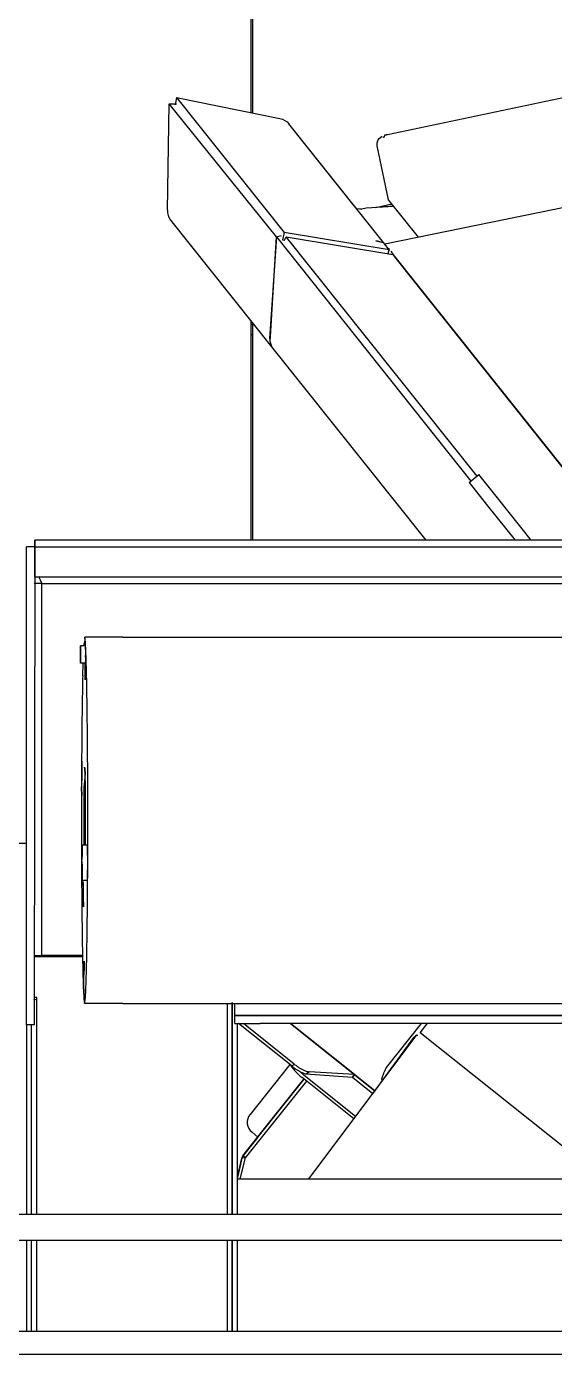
# Model space of a CAD drawing. Header units: millimetres. Extents: x -187347 to 135007, y -6415 to 292048.
# Drawn here: x -41808 to -41600, y 11513 to 12035 of the extents above; entities that cross this region are included whole.
import ezdxf

# ---------------------------------------------------------------- set-up
doc = ezdxf.new("R2010")
doc.units = ezdxf.units.MM
doc.header["$LTSCALE"] = 100
doc.layers.get('0').update_dxf_attribs({"lineweight": 18})
doc.layers.add('Layout Cabinplant', color=30, linetype='Continuous')

# ---------------------------------------------------------------- blocks, each defined once
blk = doc.blocks.new('CP_Giblet area_New')
at = {"color": 0, "linetype": 'Continuous'}
for p, q in [((149.06, -2860.93), (1146.42, -2860.93)), ((349.06, -2869.93), (1117.42, -2869.93)), ((548.06, -2869.93), (548.06, -2905.93)), ((548.06, -2869.93), (548.06, -2905.93)), ((550.06, -2869.93), (550.06, -2905.93)), ((550.06, -2905.93), (550.06, -2869.93)), ((552.06, -2905.93), (552.06, -2869.93)), ((627.06, -2869.93), (627.06, -2905.93)), ((629.06, -2869.93), (629.06, -2905.93)), ((631.06, -2905.93), (631.06, -2869.93)), ((1117.42, -2905.93), (349.06, -2905.93)), ((341.06, -2915.93), (1081.42, -2915.93)), ((548.06, -2915.93), (548.06, -2991.07)), ((548.06, -2915.93), (548.06, -2991.07)), ((550.06, -2915.93), (550.06, -2999.34)), ((550.06, -2991.13), (550.06, -2915.93)), ((552.06, -2998.93), (552.06, -2915.93)), ((627.06, -2915.93), (627.06, -3000.27)), ((629.06, -2915.93), (629.06, -2990.52)), ((631.06, -2990.52), (631.06, -2915.93)), ((548.06, -2929.93), (312.86, -2929.93)), ((403.99, -2929.93), (476.12, -2987.46)), ((520.01, -2929.93), (478.51, -2985.21)), ((546.98, -2929.93), (544.81, -2938.21)), ((546.98, -2929.93), (544.81, -2938.21)), ((546.2, -2938.61), (548.06, -2930.47)), ((548.06, -2930.83), (546.38, -2938.17)), ((544.81, -2938.21), (520.78, -2968.35)), ((544.81, -2938.21), (520.78, -2968.35)), ((539.97, -2946.43), (546.2, -2938.61)), ((545.97, -2939.04), (540.03, -2946.48)), ((544.81, -2938.21), (546.38, -2938.17)), ((544.81, -2938.21), (545.97, -2939.04)), ((540.03, -2946.48), (521.89, -2969.24)), ((521.89, -2969.24), (540.03, -2946.48)), ((542.31, -2948.3), (539.97, -2946.43)), ((501.58, -2954.49), (521.83, -2970.64)), ((502.26, -2953.58), (522.59, -2969.79)), ((527.42, -2974.99), (543.1, -2955.33)), ((478.69, -2985.51), (494.91, -2963.37)), ((527.11, -2991.07), (493.98, -2964.64)), ((493.98, -2964.64), (527.11, -2991.07)), ((502.02, -2971.02), (493.99, -2964.62)), ((502.77, -2970.02), (494.73, -2963.61)), ((491.18, -2969.26), (490.36, -2971.96)), ((491.1, -2968.57), (491.18, -2969.26)), ((502.02, -2971.02), (502.77, -2970.02)), ((502.77, -2970.02), (502.02, -2971.02)), ((502.02, -2971.02), (519.81, -2972.07)), ((502.02, -2971.02), (527.16, -2991.07)), ((527.16, -2991.07), (502.02, -2971.02)), ((521.11, -2971.26), (502.77, -2970.02)), ((521.83, -2970.64), (523.64, -2972.31)), ((475.69, -2991.07), (489.45, -2973.82)), ((489.45, -2973.82), (489.94, -2972.92)), ((489.94, -2972.92), (490.36, -2971.96)), ((521.11, -2971.26), (519.81, -2972.07)), ((525.66, -2975.08), (526.49, -2974.24)), ((525.66, -2975.08), (545.7, -2991.07)), ((526.49, -2974.24), (547.58, -2991.07)), ((478, -2985.99), (477.46, -2986.65)), ((478.51, -2985.21), (478, -2985.99)), ((207.06, -2991.07), (539.06, -2991.07)), ((474.04, -2990.11), (473.3, -2991.07)), ((475.23, -2988.6), (474.04, -2990.11)), ((476.12, -2987.46), (475.23, -2988.6)), ((549.06, -2991.07), (539.06, -2991.07)), ((549.06, -2991.07), (549.06, -2994.07)), ((550.06, -2999.34), (550.06, -2991.13)), ((627.76, -3178.47), (628.06, -2990.52)), ((628.06, -2990.52), (631.06, -2990.52)), ((631.06, -2990.52), (631.06, -3178.47)), ((161.56, -2994.25), (549.06, -2994.25)), ((207.06, -2994.07), (539.06, -2994.07)), ((539.06, -2994.07), (549.06, -2994.07)), ((549.06, -2994.25), (549.06, -2998.93)), ((593.19, -2998.93), (343.23, -2998.93)), ((593.19, -2998.93), (608.19, -2998.93)), ((627.06, -3000.27), (627.06, -3001.24)), ((627.06, -3000.27), (628.22, -3000.66)), ((627.06, -3001.24), (628.06, -3001.24)), ((608.52, -3002.59), (608.55, -3003.63)), ((608.55, -3003.63), (608.52, -3002.59)), ((608.55, -3003.63), (608.58, -3005.68)), ((608.58, -3005.68), (608.55, -3003.63)), ((608.58, -3005.68), (608.6, -3009.12)), ((608.6, -3009.12), (608.58, -3005.68)), ((608.37, -3012.55), (608.6, -3009.12)), ((608.6, -3009.12), (608.37, -3012.55)), ((608.4, -3014.6), (608.37, -3012.55)), ((608.37, -3012.55), (608.4, -3014.6)), ((608.43, -3015.64), (608.4, -3014.6)), ((608.4, -3014.6), (608.43, -3015.64)), ((628.06, -3017.37), (609.02, -3017.37)), ((609.03, -3017.82), (625.06, -3017.82)), ((625.06, -3017.82), (625.06, -3164.04)), ((627.36, -3017.82), (625.06, -3017.82)), ((628.06, -3017.82), (627.36, -3017.82)), ((608.61, -3038.87), (608.59, -3044.54)), ((608.7, -3036.98), (608.61, -3038.87)), ((608.78, -3040.76), (608.7, -3036.98)), ((608.76, -3046.43), (608.78, -3040.76)), ((607.11, -3047.37), (609.11, -3047.37)), ((608.59, -3044.54), (609.11, -3047.37)), ((609.11, -3047.37), (608.76, -3046.43)), ((609.11, -3061.37), (607.11, -3061.37)), ((607.85, -3063.32), (607.83, -3074.95)), ((607.87, -3061.37), (607.85, -3063.32)), ((608.53, -3063.47), (608.51, -3061.37)), ((608.56, -3071.02), (608.53, -3063.47)), ((607.83, -3074.95), (607.9, -3083.86)), ((608.48, -3083.98), (608.56, -3071.02)), ((607.9, -3083.86), (608.01, -3089.24)), ((608.01, -3089.24), (608.48, -3083.98)), ((609.36, -3083.19), (609.15, -3087.47)), ((609.3, -3080.76), (609.33, -3081.41)), ((609.33, -3081.41), (609.3, -3080.76)), ((609.33, -3081.41), (609.36, -3083.19)), ((609.36, -3083.19), (609.33, -3081.41)), ((609.39, -3086.17), (609.36, -3083.19)), ((608.09, -3091.21), (608.01, -3089.24)), ((608.01, -3089.24), (608.09, -3091.21)), ((609.15, -3087.47), (609.17, -3091.81)), ((609.34, -3092.95), (609.38, -3090.03)), ((609.38, -3090.03), (609.39, -3086.17)), ((608.19, -3091.93), (608.09, -3091.21)), ((608.09, -3091.21), (608.19, -3091.93)), ((609.17, -3091.81), (609.33, -3093.6)), ((609.33, -3093.6), (609.3, -3094.24)), ((609.3, -3094.24), (609.33, -3093.6)), ((609.33, -3093.6), (609.34, -3092.95)), ((607.94, -3126.23), (607.98, -3127.27)), ((607.98, -3127.27), (607.94, -3126.23)), ((607.98, -3127.27), (608.01, -3129.32)), ((608.01, -3129.32), (607.98, -3127.27)), ((608.01, -3129.32), (608.02, -3132.75)), ((608.02, -3132.75), (608.01, -3129.32)), ((608.02, -3132.75), (609.78, -3132.75)), ((608.96, -3127.75), (608.83, -3132.75)), ((593.19, -3142.93), (343.23, -3142.93)), ((593.19, -3142.93), (608.06, -3142.93)), ((607.87, -3139.57), (609.87, -3139.57)), ((608.55, -3139.75), (607.93, -3141.75)), ((607.93, -3141.75), (608.06, -3142.93)), ((625.06, -3164.04), (53.06, -3164.04)), ((625.73, -3165.59), (625.06, -3164.04)), ((625.06, -3164.04), (627.36, -3164.04)), ((627.36, -3164.04), (628.06, -3164.04)), ((50.36, -3166.64), (627.76, -3166.64)), ((626.07, -3166.34), (625.73, -3165.59)), ((626.41, -3167.04), (626.07, -3166.34)), ((627.76, -3166.64), (627.76, -3178.47)), ((627.76, -3178.47), (50.36, -3178.47)), ((627.76, -3178.47), (627.76, -3181.07)), ((627.76, -3181.07), (627.76, -3178.47)), ((627.76, -3178.47), (631.06, -3178.47)), ((50.36, -3181.07), (627.76, -3181.07)), ((486.14, -3292.58), (397.22, -3181.07)), ((432.39, -3181.07), (445.67, -3197.72)), ((449.58, -3194.6), (438.78, -3181.07)), ((534.11, -3256.5), (473.96, -3181.07)), ((534.11, -3256.5), (473.96, -3181.07)), ((450.1, -3195.26), (449.58, -3194.6)), ((456.9, -3203.78), (450.1, -3195.26)), ((411.96, -3199.56), (486.14, -3292.58)), ((445.67, -3197.72), (446.19, -3198.37)), ((446.19, -3198.37), (452.99, -3206.9)), ((456.9, -3203.78), (452.99, -3206.9)), ((532.67, -3300.35), (456.14, -3204.39)), ((453.75, -3206.3), (528.85, -3300.47)), ((574.36, -3306.97), (534.11, -3256.5)), ((534.11, -3256.5), (534.69, -3257.45)), ((535.04, -3258.56), (534.69, -3257.45)), ((534.69, -3257.45), (535.04, -3258.56)), ((532.67, -3300.35), (535.38, -3260.39)), ((535.06, -3261.13), (532.67, -3300.35)), ((535.04, -3258.56), (535.16, -3259.8)), ((535.16, -3259.8), (535.06, -3261.13)), ((542.66, -3261.96), (542.08, -3261.96)), ((542.08, -3265.96), (542.66, -3265.96)), ((486.14, -3292.58), (486.85, -3293.74)), ((486.89, -3293.51), (486.14, -3292.58)), ((486.85, -3293.74), (487.57, -3294.79)), ((528.85, -3300.47), (486.89, -3293.51)), ((488.66, -3293.81), (488.35, -3295.34)), ((312.04, -3333.96), (490.06, -3297.49)), ((488.45, -3294.83), (488.19, -3295.47)), ((488.19, -3295.47), (488.72, -3295.81)), ((488.35, -3295.34), (490.6, -3298.17)), ((488.35, -3295.34), (529.67, -3302.16)), ((488.72, -3295.81), (490.06, -3297.49)), ((493.63, -3298.85), (490.6, -3298.17)), ((490.6, -3298.17), (527.78, -3344.8)), ((491.85, -3298.42), (492.86, -3298.71)), ((492.86, -3298.71), (493.63, -3298.85)), ((529.57, -3299.13), (528.85, -3300.47)), ((530.26, -3299.24), (529.57, -3299.13)), ((529.67, -3302.16), (530.26, -3299.24)), ((476.82, -3300.27), (488.53, -3314.95)), ((571.97, -3355.2), (529.67, -3302.16)), ((532.67, -3300.35), (530.65, -3300.91)), ((532.67, -3300.35), (574.97, -3352.73)), ((497.43, -3311.76), (486.54, -3312.46)), ((486.54, -3312.46), (493.59, -3312.01)), ((493.59, -3312.01), (487.29, -3313.4)), ((488.53, -3314.95), (492.99, -3336.22)), ((499.06, -3311.45), (497.43, -3311.76)), ((500.05, -3311.42), (499.06, -3311.45)), ((500.73, -3311.59), (500.05, -3311.42)), ((502.09, -3312.58), (501.48, -3312)), ((502.09, -3312.58), (527.78, -3344.8)), ((575.63, -3310.86), (574.97, -3352.73)), ((492.99, -3336.22), (493.01, -3337.38)), ((488.99, -3340.7), (75.24, -3427.59)), ((489.57, -3340.54), (490.15, -3340.37)), ((490.15, -3340.37), (489.57, -3340.54)), ((490.15, -3340.37), (490.3, -3339.81)), ((490.3, -3339.81), (490.68, -3339.28)), ((492.28, -3339.03), (491.07, -3340)), ((492.65, -3338.51), (492.28, -3339.03)), ((493.01, -3337.38), (492.65, -3338.51)), ((528.52, -3345.57), (527.78, -3344.8)), ((529.39, -3346.21), (528.52, -3345.57)), ((530.34, -3346.69), (529.39, -3346.21)), ((531.37, -3347), (530.34, -3346.69)), ((571.97, -3355.2), (531.37, -3347)), ((571.97, -3355.2), (572.56, -3352.28)), ((574.97, -3352.73), (571.99, -3352.65))]:
    blk.add_line(p, q, dxfattribs=at)
at = {"color": 0, "linetype": 'Continuous', "const_width": 0.5}
for points in [[(1481.88, -3061.96), (631.06, -3061.96)], [(542.08, -3266.48), (542.08, -3181.07)], [(542.08, -3266.48), (542.08, -3181.07)], [(542.66, -3267.22), (542.66, -3181.07)], [(542.08, -4426.03), (542.08, -3349.16)], [(542.08, -4426.03), (542.08, -3349.16)], [(542.66, -4426.03), (542.66, -3349.28)]]:
    blk.add_lwpolyline(points, dxfattribs=at)
at = {"color": 0, "linetype": 'Continuous'}
for start, end in [(321.436, 51.4211), (332.6829, 343.9316)]:
    blk.add_arc((539.19, -2952.21), 5, start, end, dxfattribs=at)
for points in [[(545.97, -2939.04), (546.18, -2938.6), (546.38, -2938.17)], [(527.37, -2975.03), (526.39, -2973.62), (525.28, -2972.31), (523.98, -2971), (522.59, -2969.79)], [(525.66, -2975.08), (524.58, -2974.27), (523.45, -2973.52), (522.94, -2973.22), (522.41, -2972.93), (521.94, -2972.69), (521.45, -2972.49), (520.64, -2972.24), (519.81, -2972.07)], [(526.49, -2974.24), (525.41, -2973.43), (524.28, -2972.68), (523.77, -2972.38), (523.24, -2972.09), (522.76, -2971.86), (522.28, -2971.64), (521.7, -2971.43), (521.11, -2971.26)], [(477.09, -2986.31), (477.25, -2986.32), (477.41, -2986.33), (477.58, -2986.33), (477.74, -2986.29), (477.99, -2986.14), (478.21, -2985.93), (478.45, -2985.72), (478.69, -2985.51)], [(608.19, -2998.93), (607.94, -3000.69), (607.8, -3002.46), (607.7, -3004.62), (607.62, -3006.78), (607.53, -3009.73), (607.45, -3012.69), (607.37, -3016.35), (607.3, -3020.02), (607.23, -3024.32), (607.17, -3028.61), (607.12, -3033.43), (607.07, -3038.25), (607.03, -3043.47), (606.99, -3048.69), (606.97, -3054.18), (606.95, -3059.67), (606.94, -3065.3), (606.93, -3070.93), (606.94, -3076.57), (606.95, -3082.2), (606.97, -3087.69), (606.99, -3093.18), (607.03, -3098.4), (607.07, -3103.62), (607.12, -3108.44), (607.17, -3113.25), (607.23, -3117.55), (607.3, -3121.85), (607.37, -3125.51), (607.45, -3129.18), (607.53, -3132.14), (607.62, -3135.09), (607.7, -3137.25), (607.8, -3139.41), (607.91, -3141.17), (608.06, -3142.93)], [(608.96, -3127.75), (609.11, -3119.65), (609.23, -3111.55), (609.28, -3106.72), (609.32, -3101.89), (609.36, -3096.68), (609.39, -3091.48), (609.42, -3086.03), (609.43, -3080.58), (609.44, -3075.01), (609.45, -3069.45), (609.44, -3063.9), (609.43, -3058.35), (609.41, -3052.95), (609.38, -3047.56), (609.34, -3042.44), (609.3, -3037.32), (609.25, -3032.61), (609.2, -3027.89), (609.14, -3023.7), (609.07, -3019.5), (609, -3015.92), (608.92, -3012.34), (608.84, -3009.46), (608.75, -3006.58), (608.68, -3004.47), (608.57, -3002.37), (608.44, -3000.64), (608.19, -2998.93)], [(607.11, -3047.37), (607.09, -3047.66), (607.08, -3047.94), (607.05, -3048.41), (607.04, -3048.88), (607.02, -3049.44), (607.01, -3050.01), (607.01, -3050.67), (607, -3051.33), (606.99, -3052.07), (606.99, -3052.81), (606.99, -3053.59), (606.99, -3054.37), (606.99, -3055.15), (606.99, -3055.93), (606.99, -3056.67), (607, -3057.41), (607.01, -3058.07), (607.01, -3058.73), (607.02, -3059.3), (607.04, -3059.86), (607.05, -3060.33), (607.08, -3060.8), (607.09, -3061.08), (607.11, -3061.37)], [(609.11, -3047.37), (609.09, -3047.66), (609.08, -3047.94), (609.05, -3048.41), (609.04, -3048.88), (609.02, -3049.44), (609.01, -3050.01), (609.01, -3050.67), (609, -3051.33), (608.98, -3052.07), (608.99, -3052.81), (609.08, -3053.53), (609.18, -3054.24), (609.23, -3055.01), (609.21, -3055.78), (609.12, -3056.58), (609.03, -3057.39), (609.01, -3058.06), (609.01, -3058.73), (609.02, -3059.3), (609.04, -3059.86), (609.05, -3060.33), (609.08, -3060.8), (609.09, -3061.08), (609.11, -3061.37)], [(608.02, -3132.75), (607.76, -3133.63), (607.74, -3134.53), (607.79, -3135.43), (607.77, -3136.04), (607.74, -3136.65), (607.73, -3137.18), (607.75, -3137.71), (607.79, -3138.14), (607.82, -3138.58), (607.84, -3138.9), (607.85, -3139.22), (607.86, -3139.4), (607.87, -3139.57)], [(609.87, -3139.57), (609.86, -3139.4), (609.85, -3139.22), (609.84, -3138.9), (609.83, -3138.58), (609.82, -3138.14), (609.81, -3137.7), (609.81, -3137.17), (609.8, -3136.64), (609.79, -3136.04), (609.79, -3135.43), (609.78, -3134.09), (609.78, -3132.75)], [(609.78, -3132.75), (609.78, -3134.09), (609.79, -3135.43), (609.79, -3136.04), (609.8, -3136.64), (609.81, -3137.17), (609.81, -3137.7), (609.82, -3138.14), (609.83, -3138.58), (609.84, -3138.9), (609.85, -3139.22), (609.86, -3139.4), (609.87, -3139.57)], [(535.38, -3260.39), (535.24, -3259.47), (535.04, -3258.56)], [(575.63, -3310.86), (575.58, -3309.82), (575.35, -3308.8), (574.94, -3307.84), (574.36, -3306.97)], [(489.57, -3340.54), (489.43, -3340.58), (489.28, -3340.62), (489.13, -3340.66), (488.99, -3340.7)]]:
    blk.add_spline(points, degree=3, dxfattribs=at)

msp = doc.modelspace()

# ---------------------------------------------------------------- block references
at = {"layer": 'Layout Cabinplant', "rotation": 180}
msp.add_blockref('CP_Giblet area_New', (-41176.61, 8652.23, 0), dxfattribs=at)

doc.saveas('drawing.dxf')
